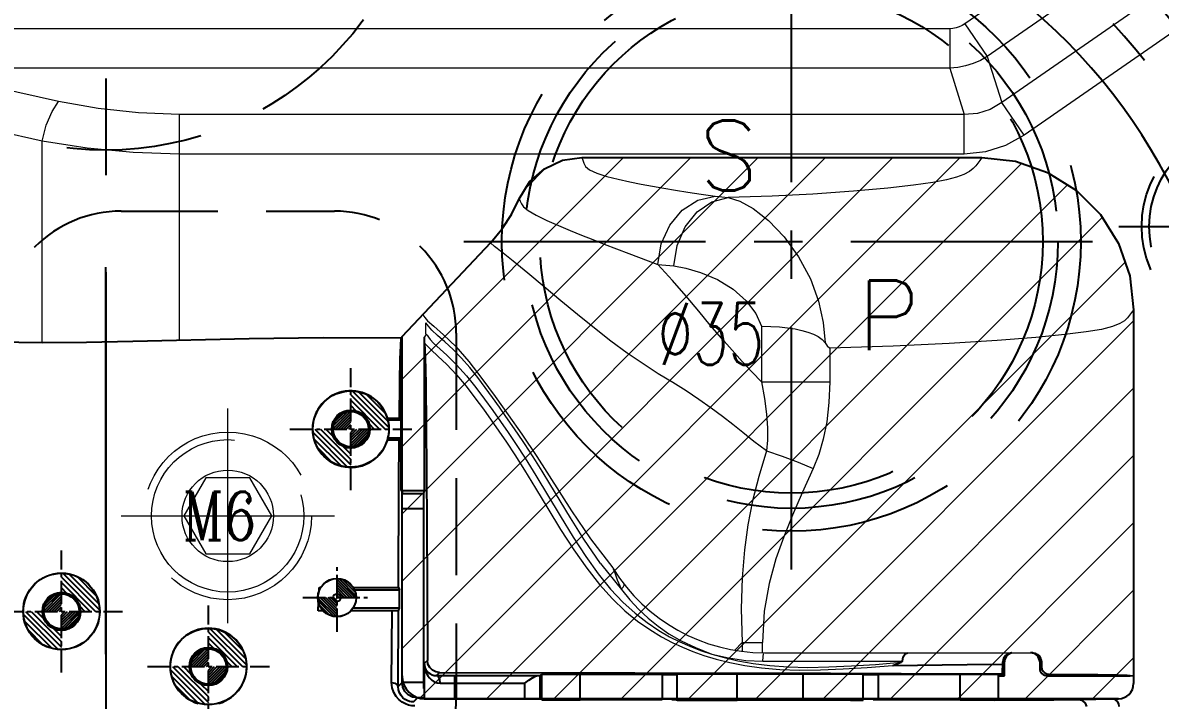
# Model space of a CAD drawing. Header units: inches. Extents: x 157915 to 159347, y -49911 to -48898.
# Drawn here: x 158652.7 to 158727.4, y -49234 to -49189.5 of the extents above; entities that cross this region are included whole.
import ezdxf

# ---------------------------------------------------------------- set-up
doc = ezdxf.new("R2010")
doc.units = ezdxf.units.IN
doc.header["$LTSCALE"] = 2
doc.header["$MEASUREMENT"] = 0
for name, pattern in [('ACAD_ISO02W100', [15, 12, -3]), ('ACAD_ISO08W100', [36, 24, -3, 6, -3]), ('CENTER', [50.8, 31.75, -6.35, 6.35, -6.35]), ('CENTER2', [1.125, 0.75, -0.125, 0.125, -0.125]), ('HIDDEN', [9.525, 6.35, -3.175])]:
    doc.linetypes.add(name, pattern=pattern)
doc.layers.get('0').update_dxf_attribs({"linetype": 'CONTINUOUS'})
for name, color, linetype in [('CAV-COR', 1, 'CONTINUOUS'), ('CL', 1, 'ACAD_ISO08W100'), ('DEFAULT_1', 7, 'CENTER'), ('PIN', 4, 'CONTINUOUS'), ('Ru', 8, 'CONTINUOUS'), ('SCREW', 52, 'HIDDEN'), ('SP', 3, 'CONTINUOUS'), ('y-cut', 7, 'CONTINUOUS'), ('壓塊', 157, 'CONTINUOUS')]:
    doc.layers.add(name, color=color, linetype=linetype)
for name, color, linetype, lineweight in [('dim', 3, 'CONTINUOUS', 15), ('截面', 191, 'CONTINUOUS', 15), ('枕位', 135, 'CONTINUOUS', 15), ('螺絲', 42, 'ACAD_ISO02W100', 15)]:
    doc.layers.add(name, color=color, linetype=linetype, lineweight=lineweight)
doc.styles.add('ROMANC', font='romanc', dxfattribs={"width": 0.6, "height": 1})
doc.styles.get("Standard").update_dxf_attribs({"font": 'txt.shx', "width": 0.67})

# ---------------------------------------------------------------- blocks, each defined once
blk = doc.blocks.new('20160823.134539')
at = {"layer": '截面', "linetype": 'Continuous', "ltscale": 0.3}
h = blk.add_hatch(dxfattribs=at)
h.set_pattern_fill('ANSI31', color=256, scale=25, style=0)
h.set_pattern_definition([(45, (13437.7168, -860.2056), (-2.2097087, 2.2097087), [])])
h.paths.add_polyline_path([(12.716, -46.769), (12.716, -24.506, -0.414214), (14.216, -23.006), (59.733, -23.006, -0.414214), (60.733, -24.006), (60.733, -48.534), (60.483, -50.762), (59.745, -52.876), (58.557, -54.77), (56.981, -56.347), (55.092, -57.534), (52.986, -58.271), (50.767, -58.521), (24.522, -58.521), (23.238, -58.333), (22.059, -57.783), (21.087, -56.918), (20.403, -55.809), (19.886, -54.781), (19.259, -53.825), (18.53, -52.953)])
h.paths.add_polyline_path([(12.716, 46.769), (12.716, 24.506, 0.414214), (14.216, 23.006), (59.733, 23.006, 0.414214), (60.733, 24.006), (60.733, 48.534), (60.483, 50.762), (59.745, 52.876), (58.557, 54.769), (56.981, 56.347), (55.092, 57.534), (52.986, 58.271), (50.767, 58.521), (24.522, 58.521), (23.238, 58.333), (22.059, 57.784), (21.087, 56.918), (20.403, 55.809), (19.886, 54.78), (19.259, 53.824), (18.53, 52.953)])
h.paths.add_polyline_path([(18.391, 0, 1), (-18.391, 0, 1)])
h.paths.add_polyline_path([(-65.856, -24.55, 0.414214), (-64.856, -25.55), (-58.356, -25.55, 0.414214), (-57.356, -24.55), (-57.356, 24.55, 0.414214), (-58.356, 25.55), (-64.856, 25.55, 0.414214), (-65.856, 24.55)])
h.paths.add_polyline_path([(-41.429, 30.351), (-34.042, 30.351), (-33.63, 30.424), (-33.265, 30.635), (-32.996, 30.957), (-32.854, 31.353), (-32.854, 41.69), (-31.859, 44.723), (-31.859, 48.544), (-39.559, 48.544), (-39.559, 39.959), (-41.429, 39.959)])
h.paths.add_polyline_path([(-41.429, -31.374), (-34.06, -31.374), (-33.6, -31.465), (-33.207, -31.727), (-32.945, -32.12), (-32.854, -32.58), (-32.854, -41.69), (-31.859, -44.723), (-31.859, -48.544), (-39.559, -48.544), (-39.559, -39.959), (-41.429, -39.959)])
at = {"layer": 'y-cut', "linetype": 'ByBlock'}
for p, q in [((24.522, 58.521), (50.767, 58.521)), ((12.716, 46.769), (18.53, 52.953)), ((60.733, 48.534), (60.733, 24.006)), ((12.716, 24.506), (12.716, 46.769)), ((59.733, 23.006), (14.216, 23.006))]:
    blk.add_line(p, q, dxfattribs=at)
for points in [[(20.403, 55.809), (21.087, 56.918), (22.059, 57.784), (23.238, 58.333), (24.522, 58.521)], [(50.767, 58.521), (52.986, 58.271), (55.092, 57.534), (56.981, 56.347), (58.557, 54.769), (59.745, 52.876), (60.483, 50.762), (60.733, 48.534)], [(18.53, 52.953), (19.259, 53.824), (19.886, 54.78), (20.403, 55.809)]]:
    blk.add_lwpolyline(points, dxfattribs=at)
for centre, radius, start, end in [((14.216, 24.506), 1.5, 180, 270), ((59.733, 24.006), 1, 270, 0)]:
    blk.add_arc(centre, radius, start, end, dxfattribs=at)
blk = doc.blocks.new('20160804.135220')
at = {"layer": 'SCREW', "linetype": 'CENTER2', "ltscale": 5}
for p, q in [((0, -8.5), (0, 8.5)), ((-8.5, 0), (8.5, 0))]:
    blk.add_line(p, q, dxfattribs=at)
at = {"layer": 'SCREW'}
blk.add_lwpolyline([(-1.732, 3), (-3.464, 0), (-1.732, -3), (1.732, -3), (3.464, 0), (1.732, 3)], close=True, dxfattribs=at)
at = {"layer": 'SCREW', "ltscale": 0.5}
for radius in [7, 6.5, 4]:
    blk.add_circle((0, 0), radius, dxfattribs=at)
at = {"layer": 'dim', "style": 'ROMANC', "width": 0.8}
blk.add_text('M8', height=4.1865, dxfattribs=at).set_placement((-4.071, -1.858))
blk = doc.blocks.new('20140813.092309')
at = {"layer": '螺絲', "color": 137, "linetype": 'CENTER', "ltscale": 0.25}
for p, q in [((0, -7.042), (0, 7.042)), ((-7, 0), (7, 0))]:
    blk.add_line(p, q, dxfattribs=at)
at = {"layer": '螺絲', "color": 137, "linetype": 'Continuous'}
blk.add_lwpolyline([(-1.443, 2.5), (-2.887, 0), (-1.443, -2.5), (1.443, -2.5), (2.887, 0), (1.443, 2.5)], close=True, dxfattribs=at)
at = {"layer": '螺絲', "color": 137, "linetype": 'HIDDEN'}
blk.add_circle((0, 0), 5.5, dxfattribs=at)
at = {"layer": '螺絲', "color": 137}
for radius in [5, 3]:
    blk.add_circle((0, 0), radius, dxfattribs=at)
at = {"layer": 'dim', "style": 'ROMANC', "width": 0.8}
blk.add_text('M6', height=3.1716, dxfattribs=at).set_placement((-2.976, -1.589))
blk = doc.blocks.new('20160825.191916')
at = {"color": 8, "linetype": 'HIDDEN'}
blk.add_circle((0, 0), 19, dxfattribs=at)
at = {"layer": 'SP', "linetype": 'CENTER', "ltscale": 0.25}
for p, q in [((0, -21.5), (0, 21.5)), ((-21.5, 0), (21.5, 0))]:
    blk.add_line(p, q, dxfattribs=at)
at = {"layer": 'SP', "linetype": 'HIDDEN'}
for radius in [17.5, 16.5]:
    blk.add_circle((0, 0), radius, dxfattribs=at)
at = {"layer": 'dim', "insert": (-5.289, -6.05), "char_height": 4.0633, "attachment_point": 5}
blk.add_mtext('Ø35', dxfattribs=at)
at = {"layer": 'SP'}
for s, p in [('S', (-6.081, 3.359)), ('P', (4.334, -7.124))]:
    blk.add_text(s, height=4.582, dxfattribs=at).set_placement(p)

msp = doc.modelspace()

# ---------------------------------------------------------------- hatches: boundary and pattern name
at = {"layer": 'PIN', "linetype": 'Continuous'}
h = msp.add_hatch(dxfattribs=at)
h.set_pattern_fill('ANSI31', color=31, scale=2, angle=90, style=0)
h.set_pattern_definition([(135, (158879.52506, -49230.40521), (-0.1767767, -0.1767767), [])])
h.paths.add_polyline_path([(158674.243, -49213.666, -0.414214), (158676.743, -49216.166), (158675.493, -49216.166, 0.414214), (158674.243, -49214.916)])
h.paths.add_polyline_path([(158672.993, -49216.166, 0.414214), (158674.243, -49217.416), (158674.243, -49218.666, -0.414214), (158671.743, -49216.166)])
h = msp.add_hatch(dxfattribs=at)
h.set_pattern_fill('ANSI31', color=31, angle=90, style=0)
h.set_pattern_definition([(45, (158468.96101, -49230.40521), (0.08838835, -0.08838835), [])])
h.paths.add_polyline_path([(158674.243, -49216.166), (158675.493, -49216.166, -0.414214), (158674.243, -49217.416)])
h.paths.add_polyline_path([(158674.243, -49214.916), (158674.243, -49216.166), (158672.993, -49216.166, -0.414214)])
h = msp.add_hatch(dxfattribs=at)
h.set_pattern_fill('ANSI31', color=31, scale=2, angle=90, style=0)
h.set_pattern_definition([(135, (158860.53056, -49242.36471), (-0.1767767, -0.1767767), [])])
h.paths.add_polyline_path([(158655.249, -49225.625, -0.414214), (158657.749, -49228.125), (158656.499, -49228.125, 0.414214), (158655.249, -49226.875)])
h.paths.add_polyline_path([(158653.999, -49228.125, 0.414214), (158655.249, -49229.375), (158655.249, -49230.625, -0.414214), (158652.749, -49228.125)])
h = msp.add_hatch(dxfattribs=at)
h.set_pattern_fill('ANSI31', color=6, angle=90, style=0)
h.set_pattern_definition([(135, (158878.62056, -49241.46021), (-0.08838835, -0.08838835), [])])
h.paths.add_polyline_path([(158673.339, -49227.221), (158672.089, -49227.221, 0.414214), (158673.339, -49228.471)])
h.paths.add_polyline_path([(158673.339, -49225.971), (158673.339, -49227.221), (158674.589, -49227.221, 0.414214)])
h = msp.add_hatch(dxfattribs=at)
h.set_pattern_fill('ANSI31', color=31, angle=90, style=0)
h.set_pattern_definition([(45, (158449.96651, -49242.36471), (0.08838835, -0.08838835), [])])
h.paths.add_polyline_path([(158655.249, -49228.125), (158656.499, -49228.125, -0.414214), (158655.249, -49229.375)])
h.paths.add_polyline_path([(158655.249, -49226.875), (158655.249, -49228.125), (158653.999, -49228.125, -0.414214)])
h = msp.add_hatch(dxfattribs=at)
h.set_pattern_fill('ANSI31', color=31, scale=2, angle=90, style=0)
h.set_pattern_definition([(135, (158870.17856, -49245.98271), (-0.1767767, -0.1767767), [])])
h.paths.add_polyline_path([(158664.897, -49229.243, -0.414214), (158667.397, -49231.743), (158666.147, -49231.743, 0.414214), (158664.897, -49230.493)])
h.paths.add_polyline_path([(158663.647, -49231.743, 0.414214), (158664.897, -49232.993), (158664.897, -49234.243, -0.414214), (158662.397, -49231.743)])
h = msp.add_hatch(dxfattribs=at)
h.set_pattern_fill('ANSI31', color=31, angle=90, style=0)
h.set_pattern_definition([(45, (158459.61451, -49245.98271), (0.08838835, -0.08838835), [])])
h.paths.add_polyline_path([(158664.897, -49231.743), (158666.147, -49231.743, -0.414214), (158664.897, -49232.993)])
h.paths.add_polyline_path([(158664.897, -49230.493), (158664.897, -49231.743), (158663.647, -49231.743, -0.414214)])

# ---------------------------------------------------------------- linework, layer by layer
at = {"color": 8, "linetype": 'HIDDEN', "ltscale": 0.7}
msp.add_circle((158658.163, -49176.868), 21, dxfattribs=at)
at = {"layer": 'CAV-COR', "linetype": 'ByBlock'}
for p, q in [((158677.525, -49210.705), (158677.56, -49210.197)), ((158677.56, -49220.186), (158677.56, -49210.197)), ((158677.613, -49232.799), (158677.613, -49210.099)), ((158679.067, -49210.136), (158679.067, -49220.186)), ((158679.158, -49213.183), (158679.213, -49218.86)), ((158676.65, -49215.445), (158676.682, -49215.563)), ((158676.65, -49215.445), (158677.439, -49215.446)), ((158676.682, -49215.563), (158677.555, -49215.563)), ((158677.439, -49215.446), (158677.555, -49215.563)), ((158676.646, -49216.899), (158676.682, -49216.769)), ((158677.426, -49216.898), (158676.646, -49216.899)), ((158677.555, -49216.769), (158676.682, -49216.769)), ((158677.426, -49216.898), (158677.555, -49216.769)), ((158677.56, -49220.186), (158679.067, -49220.186)), ((158677.563, -49220.199), (158677.611, -49220.382)), ((158677.612, -49220.683), (158677.609, -49220.382)), ((158677.613, -49220.186), (158677.611, -49220.382)), ((158677.613, -49220.382), (158679.018, -49220.382)), ((158679.067, -49220.186), (158679.018, -49220.382)), ((158677.613, -49221.387), (158679.014, -49221.387)), ((158679.014, -49221.387), (158679.014, -49232.799)), ((158672.158, -49226.791), (158672.168, -49226.558)), ((158672.168, -49226.558), (158672.271, -49226.558)), ((158674.408, -49226.561), (158677.37, -49226.566)), ((158674.49, -49226.718), (158677.446, -49226.718)), ((158677.37, -49226.566), (158677.446, -49226.718)), ((158677.446, -49227.924), (158677.446, -49226.718)), ((158672.102, -49228.095), (158672.125, -49227.545)), ((158672.392, -49228.046), (158672.102, -49228.095)), ((158672.436, -49228.095), (158672.102, -49228.095)), ((158677.111, -49228.088), (158674.243, -49228.093)), ((158677.446, -49227.924), (158674.379, -49227.924)), ((158676.925, -49232.796), (158676.948, -49228.088)), ((158677.351, -49233.057), (158677.367, -49228.083)), ((158677.367, -49228.083), (158677.446, -49227.924)), ((158679.271, -49231.338), (158679.067, -49231.542)), ((158679.067, -49231.542), (158679.067, -49233.853)), ((158709.798, -49231.67), (158714.713, -49231.618)), ((158714.713, -49231.618), (158717.037, -49231.585)), ((158717.035, -49232.224), (158717.037, -49231.442)), ((158717.037, -49231.442), (158717.157, -49231.442)), ((158717.157, -49232.346), (158717.157, -49231.442)), ((158719.468, -49231.442), (158719.579, -49231.442)), ((158719.468, -49231.442), (158719.468, -49231.844)), ((158719.468, -49231.844), (158719.579, -49231.733)), ((158719.579, -49231.442), (158719.579, -49231.733)), ((158679.88, -49232.337), (158680.076, -49232.141)), ((158679.88, -49232.337), (158686.528, -49232.335)), ((158680.076, -49232.141), (158705.737, -49232.186)), ((158681.077, -49233.862), (158681.077, -49232.335)), ((158686.664, -49232.333), (158686.784, -49232.274)), ((158686.664, -49233.862), (158686.664, -49232.333)), ((158686.784, -49233.926), (158686.784, -49232.274)), ((158694.692, -49232.263), (158689.296, -49232.263)), ((158689.296, -49233.937), (158689.296, -49232.263)), ((158694.692, -49232.263), (158694.692, -49233.937)), ((158695.677, -49233.94), (158695.677, -49232.259)), ((158696.51, -49232.252), (158695.697, -49232.258)), ((158703.944, -49232.245), (158696.51, -49232.252)), ((158699.616, -49233.954), (158699.616, -49232.245)), ((158707.049, -49232.252), (158703.944, -49232.245)), ((158703.944, -49233.954), (158703.944, -49232.245)), ((158705.737, -49232.186), (158715.007, -49232.215)), ((158707.863, -49232.258), (158707.049, -49232.252)), ((158707.883, -49233.94), (158707.883, -49232.259)), ((158714.242, -49232.263), (158708.868, -49232.263)), ((158708.868, -49232.263), (158708.868, -49233.937)), ((158714.242, -49233.937), (158714.242, -49232.263)), ((158715.007, -49232.215), (158717.035, -49232.224)), ((158716.755, -49233.926), (158716.755, -49232.274)), ((158716.755, -49232.346), (158717.157, -49232.346)), ((158717.035, -49232.224), (158717.157, -49232.346)), ((158719.971, -49232.346), (158720.078, -49232.239)), ((158719.971, -49232.346), (158725.404, -49232.346)), ((158720.078, -49232.239), (158723.24, -49232.268)), ((158723.25, -49232.268), (158723.286, -49232.269)), ((158725.211, -49232.319), (158725.404, -49232.333)), ((158725.404, -49232.333), (158725.63, -49232.355)), ((158677.351, -49233.057), (158677.613, -49232.795)), ((158679.014, -49232.799), (158677.613, -49232.799)), ((158678.011, -49233.599), (158677.794, -49233.372)), ((158680.12, -49232.839), (158685.659, -49232.838)), ((158685.659, -49233.862), (158685.659, -49232.838)), ((158678.294, -49233.75), (158678.011, -49233.599)), ((158678.614, -49233.804), (158678.294, -49233.75)), ((158678.354, -49234.064), (158678.614, -49233.804)), ((158679.018, -49233.804), (158678.614, -49233.804)), ((158679.113, -49233.862), (158724.63, -49233.862)), ((158686.585, -49233.865), (158686.367, -49233.863)), ((158686.664, -49233.866), (158686.585, -49233.865)), ((158686.784, -49233.862), (158686.664, -49233.864)), ((158686.758, -49233.913), (158686.664, -49233.866)), ((158694.692, -49233.937), (158689.296, -49233.937)), ((158695.677, -49233.94), (158695.696, -49233.941)), ((158695.696, -49233.941), (158695.697, -49233.941)), ((158695.697, -49233.941), (158696.51, -49233.948)), ((158696.51, -49233.948), (158699.616, -49233.954)), ((158707.049, -49233.948), (158699.616, -49233.954)), ((158707.049, -49233.948), (158707.863, -49233.941)), ((158714.242, -49233.937), (158708.868, -49233.937)), ((158720.4, -49233.951), (158716.506, -49233.98)), ((158722.084, -49233.93), (158720.4, -49233.951)), ((158724.152, -49233.858), (158724.114, -49233.862)), ((158724.193, -49233.854), (158724.152, -49233.858)), ((158724.442, -49233.922), (158724.281, -49233.862))]:
    msp.add_line(p, q, dxfattribs=at)
for points in [[(158653.985, -49210.499), (158649.373, -49210.438), (158644.675, -49210.214), (158640.342, -49209.84)], [(158677.56, -49210.197), (158672.43, -49210.189), (158667.574, -49210.25), (158659.924, -49210.42)], [(158659.924, -49210.42), (158656.902, -49210.476), (158653.985, -49210.499)], [(158677.439, -49215.446), (158677.466, -49213.056), (158677.494, -49211.555), (158677.525, -49210.705)], [(158679.089, -49210.521), (158679.126, -49211.454), (158679.158, -49213.183)], [(158677.37, -49226.566), (158677.404, -49219.758), (158677.426, -49216.898)], [(158679.213, -49218.86), (158679.253, -49226.373), (158679.271, -49231.338)], [(158677.367, -49228.083), (158677.334, -49228.085), (158677.244, -49228.086), (158677.111, -49228.088)], [(158710.461, -49231.391), (158710.505, -49231.115), (158710.626, -49230.913), (158710.793, -49230.839)], [(158717.639, -49230.839), (158717.408, -49230.885), (158717.212, -49231.017), (158717.082, -49231.214), (158717.037, -49231.442)], [(158718.98, -49230.839), (158719.16, -49230.866), (158719.322, -49230.947), (158719.454, -49231.074), (158719.545, -49231.241), (158719.579, -49231.442)], [(158679.067, -49231.542), (158679.07, -49231.61), (158679.081, -49231.684), (158679.101, -49231.764), (158679.132, -49231.849), (158679.178, -49231.94), (158679.243, -49232.033), (158679.33, -49232.126), (158679.442, -49232.211), (158679.576, -49232.279), (158679.725, -49232.323), (158679.88, -49232.337)], [(158679.067, -49231.542), (158679.071, -49231.653), (158679.084, -49231.773), (158679.11, -49231.904), (158679.15, -49232.043), (158679.209, -49232.19), (158679.293, -49232.343), (158679.407, -49232.495), (158679.552, -49232.634), (158679.725, -49232.745), (158679.918, -49232.816), (158680.12, -49232.839)], [(158680.076, -49232.141), (158679.824, -49232.1), (158679.596, -49231.981), (158679.423, -49231.806), (158679.31, -49231.585), (158679.271, -49231.338)], [(158709.825, -49231.67), (158710.092, -49231.573), (158710.367, -49231.466)], [(158710.461, -49231.391), (158710.448, -49231.419), (158710.425, -49231.438), (158710.398, -49231.453), (158710.374, -49231.463)], [(158719.579, -49231.733), (158719.613, -49231.914), (158719.694, -49232.055), (158719.804, -49232.154), (158719.933, -49232.216), (158720.078, -49232.239)], [(158680.12, -49232.839), (158680.087, -49232.589), (158680, -49232.405), (158679.88, -49232.337)], [(158685.659, -49232.838), (158685.937, -49232.644), (158686.179, -49232.485), (158686.379, -49232.376), (158686.528, -49232.335)], [(158695.697, -49232.258), (158695.696, -49232.259), (158695.677, -49232.259)], [(158707.883, -49232.259), (158707.864, -49232.259), (158707.863, -49232.258)], [(158723.24, -49232.268), (158724.528, -49232.293), (158725.211, -49232.319)], [(158678.442, -49234.325), (158678.243, -49234.313), (158678.037, -49234.272), (158677.824, -49234.196), (158677.609, -49234.078), (158677.4, -49233.913), (158677.212, -49233.699), (158677.061, -49233.438), (158676.961, -49233.135), (158676.925, -49232.796)], [(158676.925, -49232.796), (158677.142, -49232.843), (158677.295, -49232.937), (158677.351, -49233.057)], [(158678.354, -49234.064), (158678.222, -49234.056), (158678.086, -49234.028), (158677.946, -49233.978), (158677.804, -49233.901), (158677.666, -49233.792), (158677.542, -49233.651), (158677.442, -49233.479), (158677.375, -49233.28), (158677.351, -49233.057)], [(158677.794, -49233.372), (158677.659, -49233.097), (158677.613, -49232.799)], [(158707.863, -49233.941), (158707.864, -49233.941), (158707.883, -49233.94)], [(158724.114, -49233.862), (158723.783, -49233.887), (158723.147, -49233.91), (158722.084, -49233.93)], [(158722.564, -49234.375), (158722.482, -49234.149), (158722.309, -49233.989), (158722.084, -49233.93)], [(158724.281, -49233.862), (158724.236, -49233.856), (158724.19, -49233.854)], [(158724.693, -49234.356), (158724.663, -49234.186), (158724.576, -49234.035), (158724.442, -49233.922)]]:
    msp.add_lwpolyline(points, dxfattribs=at)
for centre, radius in [((158674.243, -49216.166), 1.156), ((158655.249, -49228.125), 2.513), ((158673.339, -49227.221), 1.256), ((158655.249, -49228.125), 1.156), ((158673.339, -49227.221), 0.251), ((158664.897, -49231.743), 1.156)]:
    msp.add_circle(centre, radius, dxfattribs=at)
for centre, radius, start, end in [((158674.243, -49216.166), 2.513, 16.66192, 343.02821), ((158674.243, -49216.166), 2.513, 346.11346, 13.88654), ((158664.897, -49231.743), 2.513, 285.43534, 254.61524), ((158679.113, -49232.362), 1.5, 180, 269.99999), ((158724.63, -49232.862), 1, 270, 0)]:
    msp.add_arc(centre, radius, start, end, dxfattribs=at)
for centre, major_axis, ratio, start_param, end_param in [((158679.018, -49221.387), (0, 1.005), 0.004363, 0.017453, 1.570796), ((158717.76, -49231.442), (0.603, 0), 0.99999, 1.767855, 3.141593), ((158718.865, -49231.442), (0.603, 0), 0.99999, 0, 1.570796), ((158719.971, -49231.844), (-0.355, -0.355), 0.999981, -0.785389, 0.785389), ((158685.659, -49232.333), (1.005, 0), 0.004363, -0.52612, -0.270092), ((158689.296, -49232.274), (2.513, 0), 0.004363, 1.570796, 3.132866), ((158694.692, -49232.258), (1.005, 0), 0.004363, -1.570796, -0.201358), ((158708.868, -49232.258), (1.005, 0), 0.004363, -2.940235, -1.570796), ((158714.242, -49232.274), (2.513, 0), 0.004363, 0, 1.570796), ((158679.018, -49232.799), (0, 1.005), 0.004363, -4.712389, -4.322823), ((158681.077, -49233.853), (2.01, 0), 0.004363, 3.145956, 4.71237), ((158689.296, -49233.926), (2.513, 0), 0.004363, 3.150319, 4.712389), ((158694.692, -49233.941), (1.005, 0), 0.004363, 0.201358, 0.88513), ((158708.868, -49233.941), (1.005, 0), 0.004363, 1.570796, 1.914807), ((158714.242, -49233.926), (2.513, 0), 0.004363, 4.712389, 6.283185)]:
    msp.add_ellipse(centre, major_axis=major_axis, ratio=ratio, start_param=start_param, end_param=end_param, dxfattribs=at)
at = {"layer": 'CL', "color": 7, "linetype": 'CENTER', "ltscale": 0.5}
msp.add_line((158658.163, -48951.868), (158658.163, -49401.868), dxfattribs=at)
at = {"layer": 'DEFAULT_1', "color": 2, "linetype": 'CENTER', "ltscale": 0.4}
msp.add_line((158658.163, -49312.217), (158658.163, -49201.519), dxfattribs=at)
at = {"layer": 'PIN', "color": 31, "linetype": 'CENTER2'}
for p, q in [((158674.243, -49220.166), (158674.243, -49212.166)), ((158670.243, -49216.166), (158678.243, -49216.166)), ((158655.249, -49232.125), (158655.249, -49224.125)), ((158651.249, -49228.125), (158659.249, -49228.125)), ((158664.897, -49235.743), (158664.897, -49227.743)), ((158660.897, -49231.743), (158668.897, -49231.743))]:
    msp.add_line(p, q, dxfattribs=at)
at = {"layer": 'PIN', "color": 6, "linetype": 'CENTER2'}
for p, q in [((158673.339, -49229.471), (158673.339, -49224.971)), ((158671.089, -49227.221), (158675.589, -49227.221))]:
    msp.add_line(p, q, dxfattribs=at)
at = {"layer": 'PIN', "color": 31, "linetype": 'Continuous'}
for centre, radius in [((158674.243, -49216.166), 2.5), ((158674.243, -49216.166), 1.25), ((158655.249, -49228.125), 2.5), ((158655.249, -49228.125), 1.25), ((158664.897, -49231.743), 2.5), ((158664.897, -49231.743), 1.25)]:
    msp.add_circle(centre, radius, dxfattribs=at)
at = {"layer": 'PIN', "color": 6, "linetype": 'Continuous'}
msp.add_circle((158673.339, -49227.221), 1.25, dxfattribs=at)
at = {"layer": 'Ru', "linetype": 'CENTER', "ltscale": 0.25}
msp.add_arc((158694.374, -49217.457), 40.886, 336.2341, 83.09452, dxfattribs=at)
at = {"layer": 'Ru', "ltscale": 0.5}
for radius, end in [(43.886, 67.65061), (37.886, 82.82597)]:
    msp.add_arc((158694.374, -49217.457), radius, 336.2341, end, dxfattribs=at)
at = {"layer": '壓塊', "color": 67, "linetype": 'HIDDEN', "ltscale": 0.5}
msp.add_lwpolyline([(158651.163, -49233.868), (158651.163, -49209.868, -0.414214), (158659.163, -49201.868), (158673.163, -49201.868, -0.414214), (158681.163, -49209.868), (158681.163, -49233.868, -0.414214), (158673.163, -49241.868), (158659.163, -49241.868, -0.414214)], format="xyb", close=True, dxfattribs=at)
at = {"layer": '枕位', "linetype": 'ByBlock'}
for p, q in [((158725.118, -49182.258), (158714.548, -49189.589)), ((158726.599, -49184.393), (158716.029, -49191.724)), ((158729.625, -49185.976), (158716.975, -49194.75)), ((158731.105, -49188.111), (158718.456, -49196.885)), ((158713.561, -49189.898), (158633.139, -49189.898)), ((158713.561, -49189.898), (158713.561, -49192.496)), ((158714.548, -49189.589), (158716.029, -49191.724)), ((158716.029, -49191.724), (158716.975, -49194.75)), ((158655.06, -49194.674), (158645.235, -49192.496)), ((158713.561, -49192.496), (158645.235, -49192.496)), ((158713.561, -49192.496), (158714.507, -49195.522)), ((158653.985, -49197.272), (158644.16, -49195.094)), ((158718.456, -49196.885), (158716.975, -49194.75)), ((158662.989, -49210.348), (158662.989, -49195.522)), ((158714.507, -49195.522), (158662.989, -49195.522)), ((158714.507, -49198.12), (158714.507, -49195.522)), ((158653.985, -49210.499), (158653.985, -49197.272)), ((158714.507, -49198.12), (158662.989, -49198.12)), ((158688.135, -49198.535), (158689.419, -49198.347)), ((158689.419, -49198.347), (158715.664, -49198.347)), ((158715.903, -49197.979), (158714.507, -49198.12)), ((158715.664, -49198.347), (158717.882, -49198.597)), ((158717.882, -49198.597), (158719.989, -49199.334)), ((158719.989, -49199.334), (158721.878, -49200.521)), ((158721.878, -49200.521), (158723.454, -49202.099)), ((158684.782, -49202.089), (158685.3, -49201.057)), ((158684.155, -49203.044), (158684.782, -49202.089)), ((158723.454, -49202.099), (158724.642, -49203.992)), ((158684.478, -49202.581), (158683.981, -49203.273)), ((158683.981, -49203.273), (158683.408, -49203.938)), ((158683.427, -49203.915), (158684.155, -49203.044)), ((158683.427, -49203.915), (158677.613, -49210.099)), ((158683.672, -49204.183), (158683.406, -49203.937)), ((158724.642, -49203.992), (158725.38, -49206.106)), ((158692.506, -49204.649), (158694.397, -49205.361)), ((158725.38, -49206.106), (158725.63, -49208.334)), ((158725.63, -49208.334), (158725.63, -49232.862)), ((158679.168, -49209.912), (158679.168, -49209.202)), ((158679.285, -49209.072), (158679.684, -49209.423)), ((158701.208, -49209.42), (158701.208, -49213.075)), ((158679.067, -49210.136), (158679.068, -49210.167)), ((158679.068, -49210.167), (158679.072, -49210.236)), ((158679.072, -49210.236), (158679.089, -49210.521)), ((158705.687, -49210.865), (158705.687, -49213.075)), ((158701.208, -49213.075), (158705.687, -49213.075)), ((158691.544, -49225.522), (158691.67, -49225.869)), ((158691.901, -49226.45), (158692, -49226.67)), ((158699.453, -49230.675), (158699.936, -49230.162)), ((158699.936, -49230.162), (158701.26, -49230.162)), ((158699.936, -49230.162), (158699.936, -49230.747)), ((158701.26, -49230.838), (158701.26, -49230.162)), ((158697.936, -49230.926), (158699.042, -49231.168)), ((158701.398, -49230.839), (158718.98, -49230.839)), ((158701.288, -49231.391), (158710.461, -49231.391))]:
    msp.add_line(p, q, dxfattribs=at)
for points in [[(158714.548, -49189.589), (158714.368, -49189.699), (158714.178, -49189.785), (158713.979, -49189.847), (158713.772, -49189.885), (158713.561, -49189.898)], [(158716.029, -49191.724), (158715.573, -49191.978), (158715.094, -49192.184), (158714.596, -49192.34), (158714.084, -49192.445), (158713.561, -49192.496)], [(158653.985, -49197.272), (158654.255, -49196.232), (158654.63, -49195.327), (158655.06, -49194.674)], [(158662.989, -49195.522), (158660.311, -49195.428), (158657.655, -49195.145), (158655.06, -49194.674)], [(158716.975, -49194.75), (158716.215, -49195.203), (158715.389, -49195.461), (158714.507, -49195.522)], [(158718.456, -49196.885), (158717.227, -49197.566), (158715.903, -49197.979)], [(158662.989, -49198.12), (158659.946, -49198.026), (158656.933, -49197.743), (158653.985, -49197.272)], [(158689.419, -49198.347), (158689.473, -49198.53), (158689.534, -49198.729), (158689.654, -49198.942), (158689.915, -49199.162), (158690.392, -49199.382), (158691.058, -49199.588), (158691.801, -49199.773), (158692.555, -49199.94), (158693.301, -49200.091), (158694.038, -49200.231), (158694.784, -49200.364), (158695.556, -49200.493), (158696.371, -49200.621), (158697.235, -49200.75), (158698.161, -49200.879)], [(158715.664, -49198.347), (158715.534, -49198.537), (158715.408, -49198.715), (158715.274, -49198.89), (158715.106, -49199.068), (158714.861, -49199.26), (158714.496, -49199.458), (158714.004, -49199.641), (158713.356, -49199.81), (158712.45, -49199.984), (158711.192, -49200.169), (158709.497, -49200.362), (158707.233, -49200.562), (158704.573, -49200.751), (158701.915, -49200.89), (158699.016, -49200.984)], [(158685.297, -49201.063), (158685.983, -49199.95), (158686.956, -49199.084), (158688.135, -49198.535)], [(158684.478, -49202.581), (158684.921, -49201.84), (158685.298, -49201.063)], [(158685.298, -49201.063), (158685.364, -49201.212), (158685.443, -49201.381), (158685.587, -49201.58), (158685.885, -49201.827), (158686.414, -49202.135), (158687.123, -49202.48), (158687.881, -49202.814), (158688.637, -49203.131), (158689.381, -49203.434), (158690.124, -49203.73), (158690.881, -49204.027), (158692.506, -49204.649)], [(158694.396, -49205.361), (158694.624, -49204.015), (158695.177, -49202.793), (158696.004, -49201.808), (158697.031, -49201.149), (158698.161, -49200.879)], [(158695.452, -49205.467), (158695.671, -49204.126), (158696.197, -49202.907), (158696.98, -49201.922), (158697.95, -49201.261), (158699.016, -49200.984)], [(158698.161, -49200.879), (158698.595, -49200.934), (158699.016, -49200.984)], [(158699.016, -49200.984), (158699.775, -49201.214), (158700.656, -49201.704), (158701.655, -49202.487), (158702.684, -49203.555), (158703.639, -49204.864), (158704.411, -49206.313), (158704.947, -49207.78), (158705.26, -49209.177), (158705.394, -49210.505)], [(158701.526, -49217.586), (158700.697, -49216.977), (158699.976, -49216.4), (158699.318, -49215.865), (158698.64, -49215.335), (158697.899, -49214.786), (158697.101, -49214.225), (158696.262, -49213.666), (158695.375, -49213.113), (158694.429, -49212.537), (158693.431, -49211.895), (158692.392, -49211.18), (158691.321, -49210.394), (158690.233, -49209.543), (158689.134, -49208.653), (158688.029, -49207.749), (158686.936, -49206.839), (158685.875, -49205.947), (158684.899, -49205.151), (158684.126, -49204.548), (158683.672, -49204.183)], [(158694.397, -49205.361), (158694.922, -49205.417), (158695.452, -49205.467)], [(158701.208, -49213.075), (158700.588, -49212.43), (158699.938, -49211.733), (158699.268, -49210.986), (158698.573, -49210.192), (158697.844, -49209.343), (158697.08, -49208.433), (158696.265, -49207.449), (158695.368, -49206.422), (158694.397, -49205.361)], [(158695.452, -49205.467), (158696.23, -49205.599), (158697.206, -49205.883), (158698.309, -49206.35), (158699.342, -49206.98), (158700.206, -49207.749), (158700.825, -49208.587), (158701.208, -49209.421)], [(158678.962, -49208.664), (158679.098, -49208.839), (158679.285, -49209.072)], [(158725.63, -49208.334), (158725.499, -49208.522), (158725.371, -49208.699), (158725.228, -49208.873), (158725.033, -49209.054), (158724.728, -49209.247), (158724.239, -49209.444), (158723.52, -49209.625), (158722.52, -49209.793), (158721.128, -49209.969), (158719.215, -49210.155), (158716.681, -49210.348), (158713.533, -49210.549), (158709.855, -49210.735), (158705.687, -49210.867)], [(158688.669, -49221.987), (158687.32, -49219.765), (158686.802, -49218.922), (158686.361, -49218.218), (158685.968, -49217.607), (158685.597, -49217.044), (158685.226, -49216.496), (158684.841, -49215.937), (158684.431, -49215.348), (158683.994, -49214.73), (158683.539, -49214.092), (158683.066, -49213.442), (158682.572, -49212.784), (158682.053, -49212.132), (158681.512, -49211.507), (158680.963, -49210.935), (158680.423, -49210.434), (158679.934, -49210.016), (158679.562, -49209.683), (158679.34, -49209.42), (158679.168, -49209.201)], [(158679.684, -49209.423), (158680.336, -49209.981), (158681.132, -49210.753), (158681.989, -49211.727), (158682.854, -49212.837), (158683.72, -49214.02), (158684.578, -49215.221), (158685.471, -49216.505), (158686.445, -49217.973), (158688.737, -49221.538)], [(158701.208, -49209.42), (158701.808, -49209.427), (158702.378, -49209.462), (158702.911, -49209.52), (158703.404, -49209.599), (158703.853, -49209.697), (158704.254, -49209.812), (158704.61, -49209.945), (158704.924, -49210.102), (158705.194, -49210.29), (158705.394, -49210.506)], [(158679.168, -49209.912), (158679.141, -49210.035), (158679.067, -49210.136)], [(158679.168, -49209.911), (158679.253, -49210.013), (158679.341, -49210.137), (158679.464, -49210.299), (158679.673, -49210.521)], [(158679.089, -49210.521), (158679.248, -49210.711), (158679.524, -49210.977), (158679.967, -49211.374), (158680.548, -49211.928), (158681.184, -49212.606), (158681.808, -49213.349), (158682.394, -49214.107), (158682.947, -49214.861), (158683.468, -49215.59), (158683.964, -49216.299), (158684.467, -49217.033), (158685.017, -49217.86), (158685.653, -49218.859), (158686.375, -49220.047), (158687.168, -49221.369), (158688.02, -49222.756), (158688.887, -49224.091), (158689.736, -49225.292), (158690.574, -49226.357), (158691.412, -49227.294), (158692.243, -49228.091), (158693.062, -49228.76), (158693.868, -49229.323), (158694.637, -49229.788), (158695.35, -49230.164), (158696.026, -49230.478), (158696.705, -49230.755), (158697.425, -49231.011), (158698.22, -49231.251), (158699.115, -49231.473), (158700.111, -49231.668), (158701.206, -49231.826), (158702.402, -49231.935), (158703.696, -49231.984), (158705.083, -49231.967), (158706.559, -49231.898), (158708.138, -49231.8), (158709.798, -49231.67)], [(158679.673, -49210.521), (158680.558, -49211.318), (158681.185, -49211.942), (158681.831, -49212.669), (158682.442, -49213.429), (158683.015, -49214.194), (158683.558, -49214.946), (158684.067, -49215.668), (158684.567, -49216.39), (158685.094, -49217.167), (158685.694, -49218.083), (158686.39, -49219.201)], [(158705.394, -49210.506), (158705.521, -49210.705), (158705.687, -49210.865)], [(158701.207, -49213.075), (158701.409, -49214.169), (158701.541, -49215.188), (158701.603, -49216.09), (158701.598, -49216.884), (158701.526, -49217.586)], [(158705.687, -49213.075), (158705.635, -49214.431), (158705.488, -49215.695), (158705.261, -49216.826), (158704.965, -49217.836), (158704.604, -49218.746)], [(158701.526, -49217.586), (158701.033, -49219.282), (158700.624, -49220.875), (158700.299, -49222.445), (158700.08, -49224.096), (158699.932, -49225.926), (158699.867, -49227.948), (158699.936, -49230.162)], [(158701.526, -49217.586), (158702.56, -49217.939), (158703.603, -49218.332), (158704.604, -49218.746)], [(158686.39, -49219.201), (158687.983, -49221.867), (158688.836, -49223.257), (158689.672, -49224.534), (158690.488, -49225.665), (158691.299, -49226.665)], [(158704.604, -49218.746), (158703.882, -49220.345), (158703.24, -49221.819), (158702.663, -49223.233), (158702.145, -49224.678), (158701.699, -49226.287), (158701.379, -49228.11), (158701.26, -49230.162)], [(158688.737, -49221.538), (158689.976, -49223.358), (158691.444, -49225.264)], [(158690.641, -49224.987), (158689.547, -49223.387), (158688.669, -49221.987)], [(158690.641, -49224.987), (158692.569, -49227.377), (158693.153, -49228.003), (158693.763, -49228.57), (158694.415, -49229.095), (158695.131, -49229.59), (158695.936, -49230.06), (158696.864, -49230.499), (158697.936, -49230.926)], [(158691.443, -49225.265), (158691.46, -49225.287), (158691.476, -49225.31)], [(158691.444, -49225.264), (158691.473, -49225.348), (158691.544, -49225.522)], [(158691.67, -49225.869), (158691.737, -49226.052), (158691.815, -49226.242), (158691.901, -49226.45)], [(158691.299, -49226.665), (158692.105, -49227.527), (158692.901, -49228.252), (158693.689, -49228.861), (158694.456, -49229.371), (158695.175, -49229.785), (158695.847, -49230.125), (158696.505, -49230.418), (158697.189, -49230.684), (158697.936, -49230.926)], [(158692, -49226.67), (158692.125, -49226.528), (158692.19, -49226.409), (158692.185, -49226.331)], [(158697.936, -49230.926), (158698.746, -49231.161), (158699.656, -49231.368), (158700.66, -49231.545), (158701.761, -49231.682), (158702.959, -49231.769), (158704.251, -49231.797), (158705.635, -49231.765), (158707.109, -49231.695), (158708.692, -49231.6), (158710.374, -49231.463)], [(158699.042, -49231.168), (158700.184, -49231.338), (158701.288, -49231.391)], [(158701.288, -49231.391), (158701.303, -49231.115), (158701.343, -49230.913), (158701.349, -49230.904)]]:
    msp.add_lwpolyline(points, dxfattribs=at)
msp.add_arc((158701.398, -49219.17), 11.669, 211.74763, 270, dxfattribs=at)

# ---------------------------------------------------------------- block references
at = {"layer": 'SCREW', "linetype": 'ByBlock'}
msp.add_blockref('20160804.135220', (158733.163, -49202.868), dxfattribs=at)
at = {"layer": 'SCREW', "linetype": 'ByBlock', "ltscale": 0.3}
msp.add_blockref('20140813.092309', (158666.163, -49221.86), dxfattribs=at)
at = {"layer": 'SP', "linetype": 'ByBlock'}
msp.add_blockref('20160825.191916', (158703.163, -49203.868), dxfattribs=at)
at = {"layer": 'y-cut', "linetype": 'ByBlock'}
msp.add_blockref('20160823.134539', (158664.897, -49256.868), dxfattribs=at)

doc.saveas('drawing.dxf')
